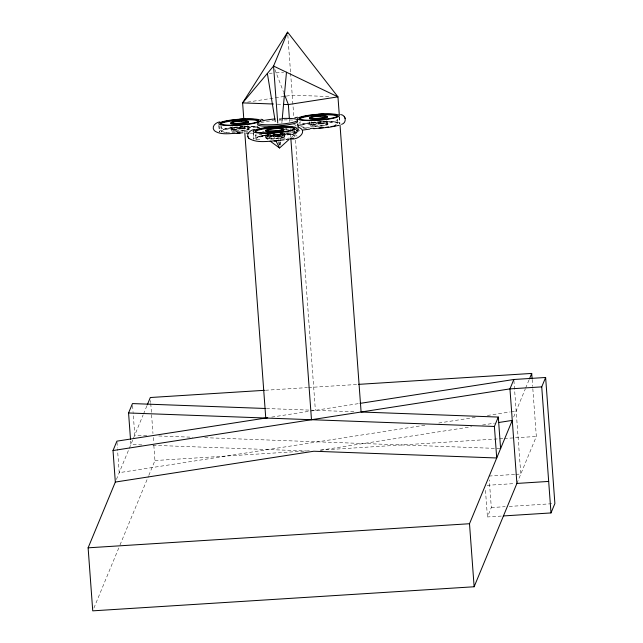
<?xml version="1.0" encoding="UTF-8"?>
<svg xmlns="http://www.w3.org/2000/svg" width="643" height="643" viewBox="0 0 643 643"><rect width="100%" height="100%" fill="white"/><g stroke="black" fill="none" stroke-linecap="round" stroke-linejoin="round"><path stroke-width="0.48" stroke-dasharray="3.21 2.41" d="M279.858 145.005L280.131 142.015M280.219 141.018L280.943 133.045M281.851 123.078L282.124 120.088M280.179 145.181L281.369 139.547M281.562 138.607L282.751 132.972M116.391 479.501L143.116 414.936M143.493 414.02L146.909 405.773M93.894 608.069L119.622 545.907M120.008 544.975L148.42 476.326M148.806 475.394L154.947 460.549L153.701 443.541M513.685 416.985L525.259 389.015M525.636 388.091L529.052 379.844M501.339 516.072L487.434 516.948L491.316 507.56L489.291 479.983M516.9 483.432L536.334 436.46L532.734 387.44M291.158 137.578L297.669 131.719L293.899 131.051M299.911 130.609L296.061 131.936L297.444 129.974L297.291 127.949M247.579 102.116L285.283 96.257M286.28 96.104L292.227 95.18L330.012 96.571M259.033 134.5A20.086 2.861 -4.2 0 0 273.162 135.512L297.669 131.719M271.708 417.106L359.035 403.539M424.862 425.192L119.22 472.669L117.484 449.039M438.751 423.03L476.463 417.17M487.378 415.474L510.204 411.93M511.193 411.777L516.16 411.006M320.744 450.156L471.584 426.719M482.499 425.023L494.411 423.174M279.046 119.815L280.911 119.67M269.272 73.326L272.142 73.141M275.96 72.9L283.603 72.418M265.438 390.253L307.483 387.592M308.479 387.528L357.532 384.434M154.947 460.549L305.103 451.065M306.1 451L310.103 450.751M320.118 450.116L503.3 438.55M504.305 438.486L536.334 436.46M489.001 476.045L514.826 474.413M515.823 474.349L520.79 474.036L513.918 380.479M487.105 485.312L514.914 483.552M491.316 507.56L505.221 506.676M509.2 506.427L553.888 503.606M319.008 122.049L324.402 121.768M240.193 127.017L245.586 126.727M275.429 134.516L281.039 134.218M265.631 134.178L273.162 135.512L278.339 135.239A20.086 2.861 -4.2 0 0 295.676 129.685M249.645 133.109L252.747 133.214M277.406 104.166L282.381 104.351M266.395 408.522L354.148 411.753M146.765 435.536L134.773 435.094L133.109 412.444M158.757 435.978L192.747 437.232M204.739 437.674L500.608 448.581M141.894 444.9L130.883 444.49L130.593 440.551M152.913 445.302L305.851 450.936M285.428 129.548L287.308 129.886M260.616 134.162L268.525 139.925M273.162 135.512L274.995 139.081M274.882 69.492L283.692 92.439M277.334 134.266L278.459 141.13M278.62 142.111L279.102 145.053M532.147 379.434L532.661 386.435M485.481 490.36L487.434 516.948M339.432 116.873L339.946 123.874M339.255 116.889L339.761 123.729M337.559 119.775L337.848 123.689M327.93 124.396L327.641 120.49A8.954 1.278 -4.2 0 1 319.868 122.323A8.954 1.278 -4.2 0 1 310.079 122.082M326.154 120.595L326.443 124.509M311.268 121.672L311.55 125.578M309.781 121.776L310.063 125.682M299.855 122.483L300.144 126.398A18.904 2.693 -4.2 0 1 319.008 122.339L323.887 122.082A18.904 2.693 -4.2 0 1 337.205 124.429M298.014 123.424L298.159 126.534M297.846 124.075L297.99 126.036M298.063 127.017L298.352 130.931M297.741 123.769L298.022 127.676M296.648 130.199L296.994 136.252M287.823 35.148L290.54 72.169M290.612 73.165L293.851 117.187M294.88 131.196L295.241 136.195M295.539 140.198L315.375 410.322M294.598 130.666L295.008 136.212M289.446 119.582L289.591 121.583M290.106 128.584L290.765 137.586M284.415 133.045L284.704 136.951M282.864 133.157L283.153 137.063M278.556 134.009L279.07 141.002M279.142 141.999L279.367 144.996M267.4 134.266L267.689 138.173M266.138 138.285L265.856 134.379A9.307 1.326 -4.2 0 0 273.918 135.118A9.307 1.326 -4.2 0 0 284.093 133.414M257.779 125.972L257.956 128.246M255.544 135.118L255.834 139.025M253.414 133.117L253.848 138.984M253.189 131.357L253.768 139.177A21.709 3.094 -4.2 0 1 273.259 134.684A21.709 3.094 -4.2 0 1 296.64 135.472M249.114 129.364L248.825 125.457A8.954 1.278 -4.2 0 1 241.053 127.282A8.954 1.278 -4.2 0 1 231.263 127.049M247.338 125.562L247.627 129.468M244.3 125.899L244.742 131.903M232.453 126.631L232.734 130.537M230.958 126.735L231.247 130.65M220.919 125.811L221.329 131.357M218.974 125.473L219.4 131.333M218.909 125.642L219.343 131.502M150.542 400.525L150.687 402.526M150.759 403.523L152.962 433.535M153.259 437.537L153.629 442.545M132.603 405.548L133.037 411.464M116.978 442.143L117.412 448.05M285.532 129.171A20.086 2.861 -4.2 0 1 290.114 129.195M262.489 131.767A20.086 2.861 -4.2 0 1 264.217 131.357M220.043 132.225A20.898 2.982 -4.2 0 1 233.923 127.603A20.898 2.982 -4.2 0 1 259.772 127.579M298.191 126.358A20.898 2.982 -4.2 0 1 322.352 121.848A20.898 2.982 -4.2 0 1 339.126 124.364M306.607 128.335A20.898 2.982 -4.2 0 1 301.655 127.949M297.805 128.913A20.054 2.861 -4.2 0 1 285.211 133.077M282.189 133.414A20.054 2.861 -4.2 0 1 279.601 133.656M260.954 122.692A20.054 2.861 -4.2 0 1 273.645 120.554M278.853 120.128A20.054 2.861 -4.2 0 1 283.153 119.919M283.981 119.903A20.054 2.861 -4.2 0 1 292.613 120.096M256.211 126.277A18.904 2.693 -4.2 0 1 231.175 129.122A18.904 2.693 -4.2 0 1 222.816 126.181M247.796 131.293A18.904 2.693 -4.2 0 1 243.078 131.831M235.242 132.337A18.904 2.693 -4.2 0 1 221.57 130.24A18.904 2.693 -4.2 0 1 241.784 126.567A18.904 2.693 -4.2 0 1 258.984 128.021M226.842 132.876A18.904 2.693 -4.2 0 1 223.852 132.53M221.972 132.016A18.904 2.693 -4.2 0 1 240.193 127.298L245.071 127.041A18.904 2.693 -4.2 0 1 256.509 127.483M336.924 119.124A18.904 2.693 -4.2 0 1 318.695 123.834A18.904 2.693 -4.2 0 1 300.506 121.744M305.658 127.909A18.904 2.693 -4.2 0 1 302.668 127.563M309.516 127.427A18.904 2.693 -4.2 0 1 302.628 124.228A18.904 2.693 -4.2 0 1 328.388 121.39A18.904 2.693 -4.2 0 1 335.268 124.589M294.06 131.622A19.636 2.805 -4.2 0 1 275.124 136.517A19.636 2.805 -4.2 0 1 256.219 134.339M280.452 133.913A19.636 2.805 -4.2 0 1 294.293 136.356M289.213 137.98A19.636 2.805 -4.2 0 1 287.694 138.285M285.162 138.719A19.636 2.805 -4.2 0 1 282.381 139.105M259.828 139.812A19.636 2.805 -4.2 0 1 257.626 137.072A19.636 2.805 -4.2 0 1 274.537 134.242M294.341 136.983A19.636 2.805 -4.2 0 0 280.501 134.54L275.429 134.805A19.636 2.805 -4.2 0 0 258.454 140.238M293.634 124.557A18.157 2.588 -4.2 0 1 295.442 126.398M286.987 128.584A18.157 2.588 -4.2 0 1 285.299 128.825M279.311 118.609A20.07 2.861 -4.2 0 1 282.743 118.449M321.315 123.641L319 123.761A8.954 1.278 -4.2 0 0 310.143 125.514A8.954 1.278 -4.2 0 0 316.678 126.446L318.992 126.325A8.954 1.278 -4.2 0 0 327.85 124.573A8.954 1.278 -4.2 0 0 321.315 123.641M320.929 123.874L319 123.97A7.467 1.061 -4.2 0 0 311.614 125.433A7.467 1.061 -4.2 0 0 317.063 126.213L318.992 126.108A7.467 1.061 -4.2 0 0 326.379 124.654A7.467 1.061 -4.2 0 0 320.929 123.874M242.499 128.6L240.185 128.721A8.954 1.278 -4.2 0 0 231.327 130.473A8.954 1.278 -4.2 0 0 237.862 131.405L240.177 131.285A8.954 1.278 -4.2 0 0 249.034 129.532A8.954 1.278 -4.2 0 0 242.499 128.6M242.114 128.833L240.185 128.938A7.467 1.061 -4.2 0 0 232.798 130.392A7.467 1.061 -4.2 0 0 238.248 131.172L240.177 131.076A7.467 1.061 -4.2 0 0 247.563 129.613A7.467 1.061 -4.2 0 0 242.114 128.833M277.824 136.163L275.429 136.284A9.307 1.326 -4.2 0 0 266.218 138.108A9.307 1.326 -4.2 0 0 273.01 139.073L275.413 138.952A9.307 1.326 -4.2 0 0 284.624 137.128A9.307 1.326 -4.2 0 0 277.824 136.163M277.43 136.404L275.421 136.509A7.756 1.109 -4.2 0 0 267.753 138.028A7.756 1.109 -4.2 0 0 273.412 138.832L275.413 138.727A7.756 1.109 -4.2 0 0 283.089 137.208A7.756 1.109 -4.2 0 0 277.43 136.404M235.668 130.802A8.954 1.278 -4.2 0 0 249.066 128.729A8.954 1.278 -4.2 0 0 235.676 128.584A8.954 1.278 -4.2 0 0 235.668 130.802M314.483 125.843A8.954 1.278 -4.2 0 0 327.882 123.769A8.954 1.278 -4.2 0 0 314.491 123.625A8.954 1.278 -4.2 0 0 314.483 125.843M270.727 138.47A9.307 1.326 -4.2 0 0 284.656 136.324A9.307 1.326 -4.2 0 0 270.735 136.171A9.307 1.326 -4.2 0 0 270.727 138.47"/><path stroke-width="0.96" d="M282.124 120.088L286.473 72.233M503.324 515.943L550.995 512.937L554.885 503.541L545.626 377.481L513.845 379.491L509.955 388.886L516.9 483.432L474.132 586.762L92.745 610.85L88.115 547.82L115.33 482.065L113.015 450.55L116.905 441.154L267.737 417.725M130.521 439.563L128.568 412.975L132.458 403.579L265.398 408.482M339.287 114.872L337.961 96.868L287.606 32.15L273.564 66.06L242.612 102.888L243.785 118.891M147.287 404.857L150.317 397.519L264.434 390.317M115.33 482.065L313.8 451.233L496.717 457.977L494.403 426.462L498.293 417.066L361.101 412.01L340.018 124.879M474.132 586.762L469.503 523.732L512.27 420.401L498.381 422.555M529.43 378.928L531.705 373.43L358.529 384.369M550.995 512.937L541.736 386.877L545.626 377.481M287.606 32.15L242.612 102.888L273.428 104.021M270.1 141.082L279.584 147.994L288.988 139.531M341.578 124.364C347.019 122.998 346.103 114.96 340.629 114.567M219.737 121.881C215.791 122.419 210.92 126.631 214.328 130.666C221.055 135.705 230.789 132.997 238.625 133.406M254.274 129.476C250.28 130.023 245.313 134.283 248.801 138.374C257.907 143.952 270.156 140.6 280.324 140.592M297.444 117.211L294.815 117.806M338.853 125.361L329.618 127.201L313.68 128.713M291.737 138.952C298.818 139.917 308.592 130.328 297.838 127.057M302.909 130.047L309.886 129.082M360.032 403.386L513.845 379.491M113.015 450.55L509.955 388.886L541.736 386.877M516.9 483.432L548.68 481.422M88.115 547.82L469.503 523.732M318.438 114.237L323.831 113.948M239.622 119.204L245.015 118.915M313.02 120.498L318.414 120.217M234.205 125.465L239.598 125.176M274.858 126.695L280.461 126.398M237.163 132.868L239.035 132.771M237.259 133.149L240.169 132.997M269.232 133.205L274.834 132.908M275.405 140.721L274.103 140.793A21.669 3.094 -4.2 0 0 278.226 140.487M246.213 133.109L247.965 133.093M283.37 104.391L288.345 104.576L337.961 96.868L273.564 66.06L277.752 123.014M128.568 412.975L494.403 426.462M262.931 119.606L260.889 119.268M275.911 140.865L279.584 147.994M344.262 116.584L345.211 118.441M247.828 136.453L248.801 138.374M284.045 93.372L288.345 104.576L289.374 118.577M267.367 73.447L275.244 121.511M531.705 373.43L532.074 378.43M498.293 417.066L500.608 448.581M290.845 138.591L311.485 419.718M244.814 132.9L265.76 418.03M242.893 132.771A20.898 2.982 -4.2 0 1 238.907 133.077M293.449 138.028A21.669 3.094 -4.2 0 1 289.744 138.912M288.112 139.218A21.669 3.094 -4.2 0 1 286.063 139.547M284.222 139.812A21.669 3.094 -4.2 0 1 280.645 140.246M335.558 125.65A20.857 2.974 -4.2 0 1 333.701 126.092M332.785 126.285A20.857 2.974 -4.2 0 1 331.081 126.599M328.597 126.992A20.857 2.974 -4.2 0 1 325.768 127.37M323.493 127.627A20.857 2.974 -4.2 0 1 318.984 128.021M314.138 128.287A20.857 2.974 -4.2 0 1 310.376 128.375M297.227 121.093A20.054 2.861 -4.2 0 1 279.022 125.835A20.054 2.861 -4.2 0 1 257.666 124.34M248.278 121.873A8.954 1.278 -4.2 0 1 239.646 124.099A8.954 1.278 -4.2 0 1 231.03 123.11M220.798 124.171A18.904 2.693 -4.2 0 1 239.662 120.12A18.904 2.693 -4.2 0 1 258.502 121.463M327.094 116.905A8.954 1.278 -4.2 0 1 318.462 119.14A8.954 1.278 -4.2 0 1 309.846 118.143M299.622 119.212A18.904 2.693 -4.2 0 1 318.478 115.153A18.904 2.693 -4.2 0 1 337.318 116.504M283.86 129.444A9.307 1.326 -4.2 0 1 274.891 131.767A9.307 1.326 -4.2 0 1 265.929 130.73M255.303 131.839A19.636 2.805 -4.2 0 1 274.907 127.627A19.636 2.805 -4.2 0 1 294.478 129.026M282.743 118.449A20.07 2.861 -4.2 0 1 293.441 122.202A20.07 2.861 -4.2 0 1 260.222 124.276A20.07 2.861 -4.2 0 1 274.971 118.939M323.308 114.261L318.43 114.518A18.904 2.693 -4.2 0 0 299.734 118.216A18.904 2.693 -4.2 0 0 313.535 120.185L318.414 119.928A18.904 2.693 -4.2 0 0 337.109 116.238A18.904 2.693 -4.2 0 0 323.308 114.261M244.493 119.228L239.614 119.485A18.904 2.693 -4.2 0 0 220.919 123.183A18.904 2.693 -4.2 0 0 234.719 125.152L239.598 124.895A18.904 2.693 -4.2 0 0 258.293 121.197A18.904 2.693 -4.2 0 0 244.493 119.228M320.736 115.82L318.43 115.941A8.954 1.278 -4.2 0 0 309.564 117.693A8.954 1.278 -4.2 0 0 316.107 118.625L318.414 118.505A8.954 1.278 -4.2 0 0 327.279 116.753A8.954 1.278 -4.2 0 0 320.736 115.82M320.351 116.053L318.43 116.158A7.467 1.061 -4.2 0 0 311.043 117.613A7.467 1.061 -4.2 0 0 316.493 118.392L318.422 118.296A7.467 1.061 -4.2 0 0 325.8 116.833A7.467 1.061 -4.2 0 0 320.351 116.053M241.921 120.788L239.614 120.908A8.954 1.278 -4.2 0 0 230.749 122.66A8.954 1.278 -4.2 0 0 237.291 123.593L239.598 123.472A8.954 1.278 -4.2 0 0 248.463 121.72A8.954 1.278 -4.2 0 0 241.921 120.788M241.535 121.021L239.614 121.125A7.467 1.061 -4.2 0 0 232.227 122.58A7.467 1.061 -4.2 0 0 237.677 123.36L239.606 123.255A7.467 1.061 -4.2 0 0 246.984 121.8A7.467 1.061 -4.2 0 0 241.535 121.021M279.93 126.727L274.858 126.992A19.636 2.805 -4.2 0 0 255.432 130.834A19.636 2.805 -4.2 0 0 269.763 132.884L274.834 132.611A19.636 2.805 -4.2 0 0 294.269 128.777A19.636 2.805 -4.2 0 0 279.93 126.727M277.254 128.343L274.85 128.471A9.307 1.326 -4.2 0 0 265.647 130.288A9.307 1.326 -4.2 0 0 272.439 131.26L274.842 131.132A9.307 1.326 -4.2 0 0 284.045 129.315A9.307 1.326 -4.2 0 0 277.254 128.343M276.852 128.584L274.85 128.696A7.756 1.109 -4.2 0 0 267.183 130.207A7.756 1.109 -4.2 0 0 272.841 131.019L274.842 130.915A7.756 1.109 -4.2 0 0 282.51 129.396A7.756 1.109 -4.2 0 0 276.852 128.584M307.989 120.562A20.898 2.982 -4.2 0 0 339.263 115.724A20.898 2.982 -4.2 0 0 308.013 115.386A20.898 2.982 -4.2 0 0 307.989 120.562M229.173 125.53A20.898 2.982 -4.2 0 0 260.447 120.691A20.898 2.982 -4.2 0 0 229.197 120.354A20.898 2.982 -4.2 0 0 229.173 125.53M264.008 133.27A21.709 3.094 -4.2 0 0 296.503 128.246A21.709 3.094 -4.2 0 0 264.032 127.893A21.709 3.094 -4.2 0 0 264.008 133.27"/></g></svg>
